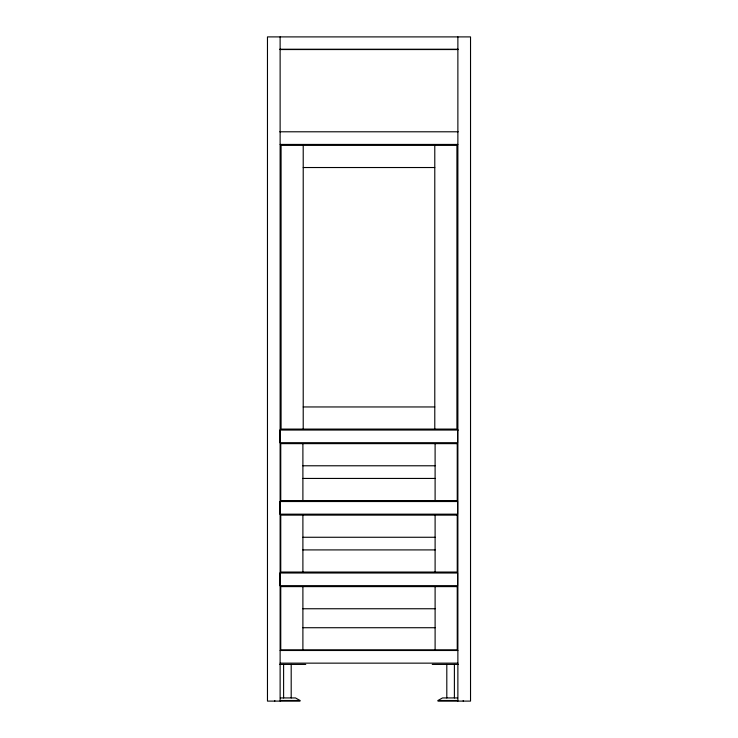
<?xml version="1.0" encoding="UTF-8"?>
<svg xmlns="http://www.w3.org/2000/svg" width="738" height="738" viewBox="0 0 738 738"><rect width="100%" height="100%" fill="white"/><g stroke="black" fill="none" stroke-linecap="round" stroke-linejoin="round"><path stroke-width="1.11" d="M279.803 49.234L458.197 49.234M280.126 49.547L457.874 49.547M279.803 131.788L458.197 131.788M280.126 144.436L457.874 144.436M303.217 167.526L434.783 167.526M303.217 406.952L434.783 406.952M458.197 430.042L279.803 430.042L279.803 442.699L457.56 442.699L457.56 430.042M302.894 465.779L435.106 465.779M302.894 478.436L435.106 478.436M302.894 537.264L435.106 537.264M302.894 549.911L435.106 549.911M302.894 608.749L435.106 608.749M302.894 627.724L435.106 627.724M280.126 650.492L457.874 650.492M280.126 663.148L457.874 663.148M279.767 664.412L305.744 664.412M432.256 664.412L458.233 664.412M280.385 697.936L295.495 697.936L300.052 700.491L281.077 700.491M457.615 697.936L442.505 697.936L437.948 700.491L456.923 700.491M300.052 701.1L267.47 701.1L267.47 36.9L470.53 36.9L470.53 701.1L437.948 701.1M463.252 700.491L463.252 701.1M457.874 36.9L457.874 701.1M454.396 664.412L454.396 697.936M446.804 664.412L446.804 697.936M435.106 443.639L435.106 500.576M435.106 515.124L435.106 572.051M435.106 586.609L435.106 649.864M434.783 145.386L434.783 429.092M303.217 145.386L303.217 429.092M302.894 443.639L302.894 500.576M302.894 515.124L302.894 572.051M302.894 586.609L302.894 649.864M291.196 664.412L291.196 697.936M283.604 664.412L283.604 697.936M280.126 36.9L280.126 701.1M274.748 700.491L274.748 701.1M456.923 145.386L281.077 145.386L281.077 429.092L456.923 429.092L456.923 145.386M457.246 443.639L280.754 443.639L280.754 500.576L457.246 500.576L457.246 443.639M457.56 501.526L279.803 501.526L279.803 514.174L457.56 514.174L457.56 501.526M457.246 515.124L280.754 515.124L280.754 572.051L457.246 572.051L457.246 515.124M457.56 573.002L279.803 573.002L279.803 585.658L457.56 585.658L457.56 573.002M457.246 586.609L280.754 586.609L280.754 649.864L457.246 649.864L457.246 586.609"/></g></svg>
